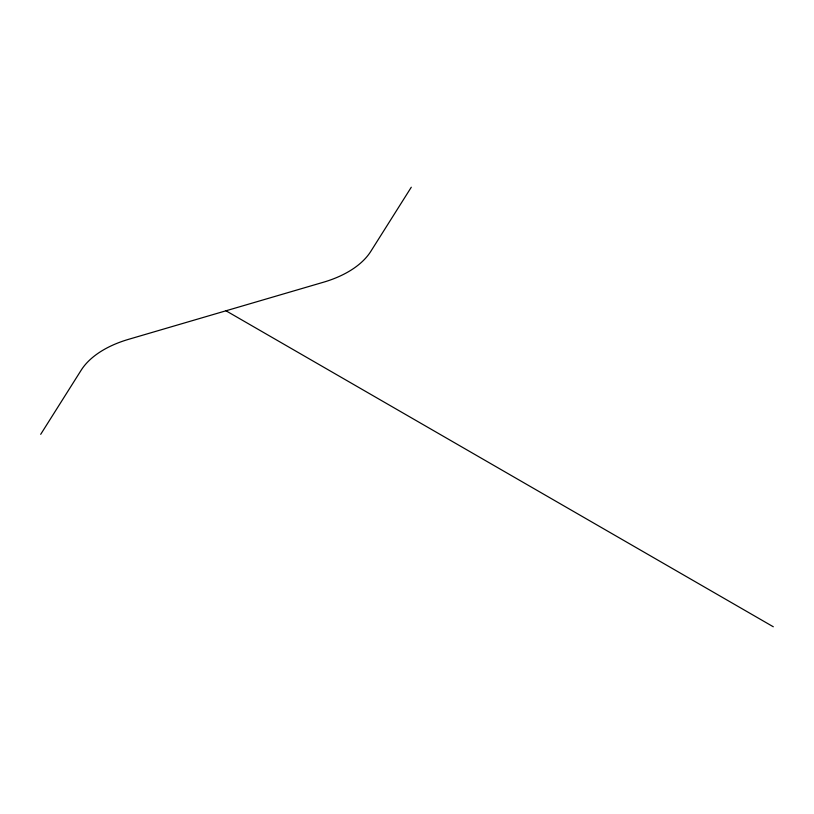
<?xml version="1.0" encoding="UTF-8"?>
<svg xmlns="http://www.w3.org/2000/svg" width="814" height="814" viewBox="0 0 814 814"><rect width="100%" height="100%" fill="white"/><g stroke="black" fill="none" stroke-linecap="round" stroke-linejoin="round"><path stroke-width="1.22" d="M40.7 434.33L81.186 370.177A97.222 56.125 0 0 1 128.531 339.346L323.453 282.224A97.222 56.125 0 0 0 370.797 251.384L411.284 187.23M225.987 310.785L773.3 626.77"/></g></svg>
